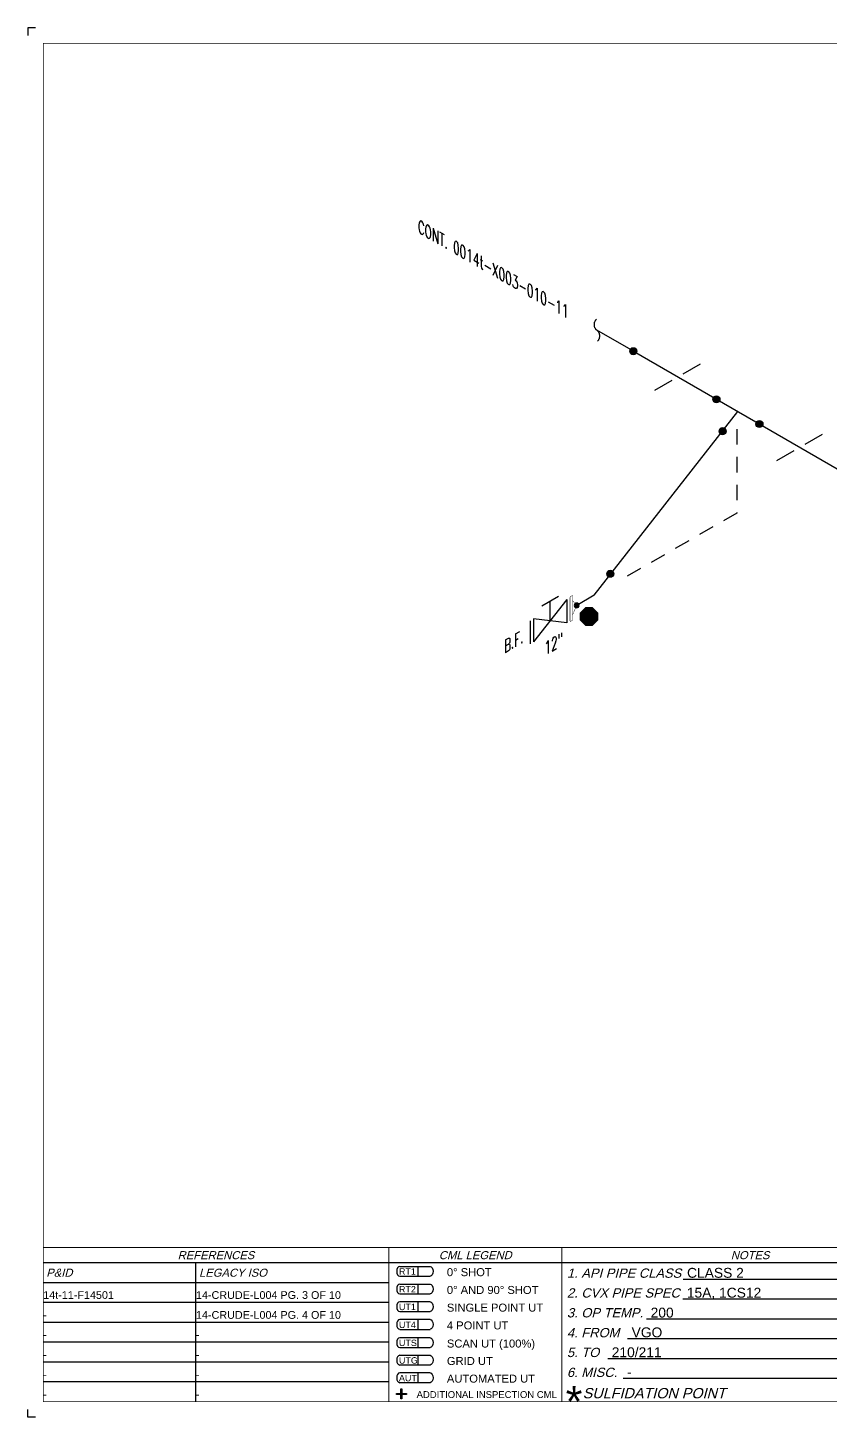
# Model space of a CAD drawing. Header units: inches. Extents: x 0.1 to 17.4, y 0.1 to 11.4.
# Drawn here: x 0.12 to 6.62, y 0.12 to 11.37 of the extents above; entities that cross this region are included whole.
import ezdxf
from ezdxf.enums import TextEntityAlignment as Align

# ---------------------------------------------------------------- set-up
doc = ezdxf.new("R2010")
doc.units = ezdxf.units.IN
doc.header["$MEASUREMENT"] = 0
doc.linetypes.add('HIDDEN2', pattern=[0.1875, 0.125, -0.0625])
for name, color, linetype in [('3', 1, 'Continuous'), ('BORDER', 3, 'Continuous'), ('BORDERTEXT', 7, 'Continuous'), ('COMP', 1, 'Continuous'), ('Continuation', 7, 'Continuous'), ('FITTINGS', 4, 'Continuous'), ('PART_PCML', 7, 'Continuous'), ('PIPE-ANNO', 150, 'HIDDEN2'), ('TEXT', 7, 'Continuous'), ('UNAS.PIPE', 251, 'Continuous'), ('WELD POINTS', 41, 'Continuous'), ('Welds', 7, 'Continuous')]:
    doc.layers.add(name, color=color, linetype=linetype)
doc.layers.add('PIPE', color=7, linetype='Continuous', lineweight=30)
doc.styles.add('FEASStandard', font='arial.ttf')
doc.styles.add('PART_Standard', font='romans', dxfattribs={"width": 0.8, "height": 0.09})
doc.styles.add('Richmond', font='arial.ttf')
doc.styles.add('SIMPLEX', font='ROMANS')

# ---------------------------------------------------------------- blocks, each defined once
blk = doc.blocks.new('Border')
h = blk.add_hatch(color=256)
h.dxf.hatch_style = 1
h.paths.add_polyline_path([(3.147, 0.317), (3.11, 0.317), (3.11, 0.31), (3.147, 0.31), (3.147, 0.273), (3.154, 0.273), (3.154, 0.31), (3.191, 0.31), (3.191, 0.317), (3.154, 0.317), (3.154, 0.354), (3.147, 0.354)])
blk.add_line((5.432, 1.244), (7.435, 1.244))
for points in [[(5.43, 1.083), (7.435, 1.083)], [(5.136, 0.922), (7.435, 0.922)], [(4.982, 0.762), (7.435, 0.762)], [(4.822, 0.601), (7.435, 0.601)], [(3.147, 0.317), (3.147, 0.354), (3.154, 0.354), (3.154, 0.317)], [(4.947, 0.44), (7.435, 0.44)], [(3.147, 0.31), (3.11, 0.31), (3.11, 0.317), (3.147, 0.317)], [(3.154, 0.31), (3.154, 0.273), (3.147, 0.273), (3.147, 0.31)], [(3.154, 0.317), (3.191, 0.317), (3.191, 0.31), (3.154, 0.31)]]:
    blk.add_lwpolyline(points)
at = {"layer": 'BORDER'}
for p, q in [((7.5, 1.375), (0.25, 1.375)), ((1.487, 0.25), (1.487, 1.375)), ((1.487, 1.214), (0.25, 1.214)), ((3.048, 1.214), (1.487, 1.214)), ((1.487, 1.054), (0.25, 1.054)), ((3.048, 1.054), (1.487, 1.054)), ((1.487, 0.893), (0.25, 0.893)), ((3.048, 0.893), (1.487, 0.893)), ((1.487, 0.732), (0.25, 0.732)), ((3.048, 0.732), (1.487, 0.732)), ((1.487, 0.571), (0.25, 0.571)), ((3.048, 0.571), (1.487, 0.571)), ((1.487, 0.411), (0.25, 0.411)), ((3.048, 0.411), (1.487, 0.411))]:
    blk.add_line(p, q, dxfattribs=at)
at = {"layer": 'BORDER', "const_width": 0.005}
blk.add_lwpolyline([(0.25, 0.25), (17.25, 0.25), (17.25, 11.25), (0.25, 11.25)], close=True, dxfattribs=at)
at = {"layer": 'BORDER', "const_width": 0.00833}
for points in [[(17.25, 1.5), (0.25, 1.5)], [(3.048, 0.25), (3.048, 1.5)], [(4.45, 0.25), (4.45, 1.5)]]:
    blk.add_lwpolyline(points, dxfattribs=at)
at = {"layer": 'BORDERTEXT', "color": 7, "linetype": 'Continuous'}
for p, q in [((3.137, 1.346), (3.383, 1.346)), ((3.137, 1.267), (3.383, 1.267)), ((3.137, 1.202), (3.383, 1.202)), ((3.137, 1.123), (3.383, 1.123))]:
    blk.add_line(p, q, dxfattribs=at)
at = {"layer": 'BORDERTEXT'}
for p, q in [((3.283, 1.346), (3.283, 1.267)), ((3.283, 1.202), (3.283, 1.123)), ((3.283, 1.059), (3.283, 0.98)), ((3.283, 1.059), (3.283, 0.98)), ((3.283, 0.915), (3.283, 0.836)), ((3.283, 0.915), (3.283, 0.836)), ((3.283, 0.768), (3.283, 0.689)), ((3.283, 0.768), (3.283, 0.689)), ((3.283, 0.626), (3.283, 0.548)), ((3.283, 0.626), (3.283, 0.548)), ((3.283, 0.483), (3.283, 0.405)), ((3.283, 0.483), (3.283, 0.405))]:
    blk.add_line(p, q, dxfattribs=at)
at = {"layer": 'BORDERTEXT', "color": 7}
for p, q in [((3.383, 1.059), (3.137, 1.059)), ((3.137, 0.98), (3.383, 0.98)), ((3.383, 0.915), (3.137, 0.915)), ((3.137, 0.836), (3.383, 0.836)), ((3.383, 0.768), (3.137, 0.768)), ((3.137, 0.689), (3.383, 0.689)), ((3.383, 0.626), (3.137, 0.626)), ((3.137, 0.548), (3.383, 0.548)), ((3.383, 0.483), (3.137, 0.483)), ((3.137, 0.405), (3.383, 0.405))]:
    blk.add_line(p, q, dxfattribs=at)
at = {"layer": 'BORDERTEXT'}
for centre in [(3.137, 1.307), (3.137, 1.163), (3.137, 1.02), (3.137, 0.876), (3.137, 0.729), (3.137, 0.587), (3.137, 0.444)]:
    blk.add_ellipse(centre, major_axis=(0, -0.0394), ratio=0.624439, start_param=3.141593, end_param=6.283185, dxfattribs=at)
at = {"layer": 'BORDERTEXT', "extrusion": (0, 0, -1)}
for centre in [(3.383, 1.307), (3.383, 1.163), (3.383, 1.02), (3.383, 0.876), (3.383, 0.729), (3.383, 0.587), (3.383, 0.444)]:
    blk.add_ellipse(centre, major_axis=(0, -0.0394), ratio=0.624439, start_param=3.141593, end_param=6.283185, dxfattribs=at)
at = {"layer": 'BORDERTEXT', "style": 'FEASStandard', "oblique": 15}
for s, p in [('REFERENCES', (1.649, 1.437)), ('CML LEGEND', (3.749, 1.437)), ('NOTES', (5.975, 1.437))]:
    blk.add_text(s, height=0.065, dxfattribs=at).set_placement(p, align=Align.MIDDLE)
for s, p in [('P&ID', (0.275, 1.295)), ('LEGACY ISO', (1.512, 1.295))]:
    blk.add_text(s, height=0.065, dxfattribs=at).set_placement(p, align=Align.MIDDLE_LEFT)
at = {"layer": 'BORDERTEXT', "style": 'FEASStandard'}
for s, height, p in [('RT1', 0.0518, (3.131, 1.279)), ('0%%D SHOT', 0.0648, (3.519, 1.267)), ('RT2', 0.0518, (3.131, 1.135)), ('0%%D AND 90%%D SHOT', 0.0648, (3.519, 1.123)), ('UT1', 0.0518, (3.131, 0.992)), ('SINGLE POINT UT', 0.0648, (3.519, 0.98)), ('4 POINT UT', 0.0648, (3.519, 0.836)), ('UT4', 0.0518, (3.131, 0.847)), ('UTS', 0.0518, (3.131, 0.701)), ('SCAN UT (100%%%)', 0.0648, (3.519, 0.689)), ('UTG', 0.0518, (3.131, 0.559)), ('GRID UT', 0.0648, (3.519, 0.548)), ('AUT', 0.0518, (3.131, 0.416)), ('AUTOMATED UT', 0.0648, (3.519, 0.405)), ('ADDITIONAL INSPECTION CML', 0.055, (3.274, 0.281))]:
    blk.add_text(s, height=height, dxfattribs=at).set_placement(p)
at = {"layer": 'BORDERTEXT', "style": 'FEASStandard', "oblique": 15}
for s, height, p in [('1. API PIPE CLASS', 0.075, (4.491, 1.254)), ('2. CVX PIPE SPEC', 0.075, (4.491, 1.094)), ('3. OP TEMP.', 0.075, (4.491, 0.933)), ('4. FROM ', 0.075, (4.491, 0.772)), ('5. TO ', 0.075, (4.491, 0.612)), ('6. MISC. ', 0.075, (4.491, 0.451)), ('SULFIDATION POINT', 0.08333, (4.619, 0.278))]:
    blk.add_text(s, height=height, dxfattribs=at).set_placement(p)
at = {"layer": 'BORDERTEXT', "insert": (4.481, 0.378), "char_height": 0.25, "attachment_point": 1, "style": 'FEASStandard'}
blk.add_mtext('*', dxfattribs=at)
blk = doc.blocks.new('BORDER TEXT')
at = {"layer": 'BORDERTEXT'}
for tag, p, height, style in [('API_PIPE_CLASS', (5.464, 1.254), 0.08, 'Richmond'), ('MATERIAL1', (12.263, 1.211), 0.08, 'Richmond'), ('P&ID_#1', (0.25, 1.083), 0.0625, 'FEASStandard'), ('LINE_#1', (1.487, 1.083), 0.0625, 'FEASStandard'), ('CVX_PIPE_SPEC', (5.462, 1.093), 0.08, 'Richmond'), ('OP_TEMP', (5.169, 0.932), 0.08, 'Richmond'), ('MATERIAL2', (12.263, 1.04), 0.08, 'Richmond'), ('P&ID_#2', (0.25, 0.922), 0.0625, 'FEASStandard'), ('LINE_#2', (1.487, 0.922), 0.0625, 'FEASStandard'), ('MATERIAL3', (12.263, 0.868), 0.08, 'Richmond'), ('P&ID_#3', (0.25, 0.762), 0.0625, 'FEASStandard'), ('LINE_#3', (1.487, 0.762), 0.0625, 'FEASStandard'), ('FROM', (5.015, 0.772), 0.08, 'Richmond'), ('TO', (4.854, 0.611), 0.08, 'Richmond'), ('MATERIAL4', (12.263, 0.696), 0.08, 'Richmond'), ('P&ID_#4', (0.25, 0.601), 0.0625, 'FEASStandard'), ('LINE_#4', (1.487, 0.601), 0.0625, 'FEASStandard'), ('MATERIAL5', (12.263, 0.525), 0.08, 'Richmond'), ('P&ID_#5', (0.25, 0.44), 0.0625, 'FEASStandard'), ('LINE_#5', (1.487, 0.44), 0.0625, 'FEASStandard'), ('MISC', (4.979, 0.451), 0.08, 'Richmond'), ('INSULATION', (12.928, 0.414), 0.0625, 'FEASStandard'), ('P&ID_#6', (0.25, 0.28), 0.0625, 'FEASStandard'), ('LINE_#6', (1.487, 0.28), 0.0625, 'FEASStandard'), ('PWHT', (12.928, 0.281), 0.0625, 'FEASStandard')]:
    blk.add_attdef(tag, p, '', height=height, dxfattribs=dict(at, style=style))
at = {"layer": 'BORDERTEXT', "style": 'FEASStandard'}
for tag, p in [('DR.BY', (11.075, 0.562)), ('DR.BY_DATE', (11.95, 0.562)), ('CHK_BY', (11.075, 0.354)), ('CHK._BY_DATE', (11.95, 0.354))]:
    blk.add_attdef(tag, text='', height=0.1, dxfattribs=at).set_placement(p, align=Align.MIDDLE_CENTER)
at = {"layer": 'BORDERTEXT', "style": 'PART_Standard', "width": 0.8}
for tag, p in [('PLANT_NUMBER', (13.938, 0.384)), ('SYSTEM_NUMBER', (14.812, 0.384)), ('CIRCUIT_NUMBER', (15.688, 0.384)), ('SHEET_NUMBER', (16.5, 0.384)), ('REVISION', (17.062, 0.384))]:
    blk.add_attdef(tag, text='', height=0.15, dxfattribs=at).set_placement(p, align=Align.MIDDLE_CENTER)
blk = doc.blocks.new('2_WELD_SINGLE_00')
at = {"linetype": 'ByBlock', "lineweight": -2}
h = blk.add_hatch(color=0, dxfattribs=at)
edge = h.paths.add_edge_path()
edge.add_arc((0, 0), 0.0286, 0, 360)
at = {"color": 0, "linetype": 'ByBlock', "lineweight": -2}
blk.add_circle((0, 0), 0.0286, dxfattribs=at)
blk = doc.blocks.new('1_Cont_330')
at = {"layer": 'Continuation', "style": 'PART_Standard', "oblique": 330, "width": 0.8}
blk.add_attdef('CONT.', (0, 0), '', height=0.09, rotation=330, dxfattribs=at)
blk = doc.blocks.new('1_BREAK-PIPE_PIPE_00')
at = {"color": 0, "linetype": 'ByBlock', "lineweight": -2}
for centre, major_axis in [((0.03, -0.092), (0, 0.101)), ((-0.03, 0.092), (0, -0.101))]:
    blk.add_ellipse(centre, major_axis=major_axis, ratio=0.711978, start_param=0.427466, end_param=3.141593, dxfattribs=at)
blk = doc.blocks.new('1_Tilde_00')
at = {"layer": 'PIPE-ANNO', "xscale": -0.5000000000000001, "yscale": 0.5, "zscale": 0.5}
blk.add_blockref('1_BREAK-PIPE_PIPE_00', (0, 0), dxfattribs=at)
blk = doc.blocks.new('3_VALVE_FLANGE_GATE_30')
at = {"color": 0, "linetype": 'ByBlock', "lineweight": -2}
blk.add_wipeout([(-0.162, -0.187), (-0.135, -0.172), (0, 0), (0.135, -0.016), (0.162, 0), (0.162, 0.187), (0.135, 0.172), (0, 0), (-0.135, 0.016), (-0.162, 0)], dxfattribs=at)
for p, q in [((0.135, 0.172), (-0.135, -0.172)), ((0.068, 0.195), (-0.068, 0.117)), ((0, 0), (0, 0.156)), ((0.135, 0.172), (0.135, -0.016)), ((0.162, 0.187), (0.162, 0)), ((-0.162, 0), (-0.162, -0.187)), ((-0.135, 0.016), (-0.135, -0.172)), ((0.135, -0.016), (-0.135, 0.016))]:
    blk.add_line(p, q, dxfattribs=at)
blk = doc.blocks.new('AM9A04')
at = {"linetype": 'Continuous', "const_width": 0.01}
blk.add_lwpolyline([(0, -0.289), (0, 0.289), (-0.05, 0.318), (-0.05, -0.26)], close=True, dxfattribs=at)
at = {"const_width": 0.01}
blk.add_lwpolyline([(-0.05, -0.144), (-0.15, 0.087), (-0.05, 0.202)], dxfattribs=at)
blk = doc.blocks.new('A09')
at = {"layer": 'Welds'}
h = blk.add_hatch(color=256, dxfattribs=at)
h.dxf.hatch_style = 1
h.paths.add_polyline_path([(-0.03, 0, 1), (0.03, 0, 1)])
blk.add_circle((0, 0), 0.03, dxfattribs=at)
blk = doc.blocks.new('*U82')
blk.add_wipeout([(0.052, -0.03), (0.017, -0.07), (0.017, -0.11), (0, -0.1), (0, 0.1), (0.017, 0.09), (0.017, 0.05)]).dxf.layer = 'COMP'
at = {"layer": '3', "xscale": 0.65, "yscale": 0.65, "zscale": 0.65}
blk.add_blockref('A09', (0.052, -0.03), dxfattribs=at)
at = {"layer": 'COMP', "xscale": 0.3466300616258731, "yscale": 0.3466300616258731, "zscale": 0.3466300616258731, "rotation": 180}
blk.add_blockref('AM9A04', (0, 0), dxfattribs=at)
blk = doc.blocks.new('1_Text_30')
at = {"layer": 'TEXT', "style": 'PART_Standard', "oblique": 30, "width": 0.8}
blk.add_attdef('TEXT', (0, 0), '', height=0.09, rotation=30, dxfattribs=at)
blk = doc.blocks.new('*U85')
at = {"layer": 'WELD POINTS'}
for p, rotation in [((-0.174, 0.1), 59.99999999999959), ((0.174, -0.1), 150), ((-0.124, -0.158), 321.9471885815316)]:
    blk.add_blockref('2_WELD_SINGLE_00', p, dxfattribs=dict(at, rotation=rotation))
blk = doc.blocks.new('4_SUPPORT_I-BEAM_30')
at = {"color": 0, "linetype": 'ByBlock', "lineweight": -2}
for p, q in [((-0.044, 0.025), (-0.186, 0.107)), ((0.186, -0.107), (0.044, -0.025))]:
    blk.add_line(p, q, dxfattribs=at)
blk = doc.blocks.new('PART_PCML')
blk.add_hatch(color=0).paths.add_polyline_path([(-0.07, -0.029), (-0.029, -0.07), (0.029, -0.07), (0.07, -0.029), (0.07, 0.029), (0.029, 0.07), (-0.029, 0.07), (-0.07, 0.029)])
at = {"color": 7, "const_width": 0.009}
blk.add_lwpolyline([(-0.07, 0.029), (-0.029, 0.07), (0.029, 0.07), (0.07, 0.029), (0.07, -0.029), (0.029, -0.07), (-0.029, -0.07), (-0.07, -0.029), (-0.07, 0.029), (-0.029, 0.07)], dxfattribs=at)
at = {"color": 18, "true_color": 0x000000}
blk.add_lwpolyline([(-0.029, 0.07), (-0.07, 0.029), (-0.07, -0.029), (-0.029, -0.07), (0.029, -0.07), (0.07, -0.029), (0.07, 0.029), (0.029, 0.07)], close=True, dxfattribs=at)
at = {"color": 7, "true_color": 0xffffff, "style": 'SIMPLEX', "width": 0.8, "flags": 1}
for tag, p in [('CIRCUIT', (-0.094, 0.089)), ('DM', (-0.053, -0.133)), ('TYPE', (-0.075, -0.204))]:
    blk.add_attdef(tag, p, '', height=0.0586, dxfattribs=at)
at = {"color": 7, "true_color": 0xffffff, "style": 'SIMPLEX', "width": 0.8}
blk.add_attdef('DMDISP', text='', height=0.0586, dxfattribs=at).set_placement((0, 0), align=Align.MIDDLE_CENTER)

msp = doc.modelspace()

# ---------------------------------------------------------------- linework, layer by layer
for p, q in [((0.125, 11.375), (0.125, 11.312)), ((0.187, 11.375), (0.125, 11.375)), ((0.125, 0.125), (0.125, 0.187)), ((0.187, 0.125), (0.125, 0.125))]:
    msp.add_line(p, q)
at = {"layer": 'PIPE'}
for p, q in [((5.029, 8.756), (12.478, 4.455)), ((4.712, 6.78), (5.876, 8.267)), ((4.712, 6.78), (4.57, 6.698))]:
    msp.add_line(p, q, dxfattribs=at)
at = {"layer": 'PIPE-ANNO'}
for p, q in [((5.867, 8.125), (5.867, 7.446)), ((5.867, 7.446), (4.933, 6.907))]:
    msp.add_line(p, q, dxfattribs=at)
at = {"layer": 'UNAS.PIPE'}
msp.add_line((5.029, 8.756), (4.734, 8.926), dxfattribs=at)

# ---------------------------------------------------------------- block references
at = {"rotation": 180}
msp.add_blockref('1_Tilde_00', (4.734, 8.926), dxfattribs=at)
at = {"layer": 'BORDER'}
msp.add_blockref('Border', (0, 0), dxfattribs=at)
at = {"layer": 'BORDERTEXT'}
ref = msp.add_blockref('BORDER TEXT', (0, 0), dxfattribs=at)
ref.add_attrib('MISC', '-', (4.979, 0.451), dxfattribs={"height": 0.08, "style": 'Richmond'})
ref.add_attrib('TO', '210/211', (4.854, 0.611), dxfattribs={"height": 0.08, "style": 'Richmond'})
ref.add_attrib('FROM', 'VGO', (5.015, 0.772), dxfattribs={"height": 0.08, "style": 'Richmond'})
ref.add_attrib('OP_TEMP', '200', (5.169, 0.932), dxfattribs={"height": 0.08, "style": 'Richmond'})
ref.add_attrib('CVX_PIPE_SPEC', '15A, 1CS12', (5.462, 1.093), dxfattribs={"height": 0.08, "style": 'Richmond'})
ref.add_attrib('API_PIPE_CLASS', 'CLASS 2', (5.464, 1.254), dxfattribs={"height": 0.08, "style": 'Richmond'})
ref.add_attrib('LINE_#6', '-', (1.487, 0.28), dxfattribs={"height": 0.0625, "style": 'FEASStandard'})
ref.add_attrib('LINE_#5', '-', (1.487, 0.44), dxfattribs={"height": 0.0625, "style": 'FEASStandard'})
ref.add_attrib('LINE_#4', '-', (1.487, 0.601), dxfattribs={"height": 0.0625, "style": 'FEASStandard'})
ref.add_attrib('LINE_#3', '-', (1.487, 0.762), dxfattribs={"height": 0.0625, "style": 'FEASStandard'})
ref.add_attrib('LINE_#2', '14-CRUDE-L004 PG. 4 OF 10', (1.487, 0.922), dxfattribs={"height": 0.0625, "style": 'FEASStandard'})
ref.add_attrib('LINE_#1', '14-CRUDE-L004 PG. 3 OF 10', (1.487, 1.083), dxfattribs={"height": 0.0625, "style": 'FEASStandard'})
ref.add_attrib('P&ID_#6', '-', (0.25, 0.28), dxfattribs={"height": 0.0625, "style": 'FEASStandard'})
ref.add_attrib('P&ID_#5', '-', (0.25, 0.44), dxfattribs={"height": 0.0625, "style": 'FEASStandard'})
ref.add_attrib('P&ID_#4', '-', (0.25, 0.601), dxfattribs={"height": 0.0625, "style": 'FEASStandard'})
ref.add_attrib('P&ID_#3', '-', (0.25, 0.762), dxfattribs={"height": 0.0625, "style": 'FEASStandard'})
ref.add_attrib('P&ID_#2', '-', (0.25, 0.922), dxfattribs={"height": 0.0625, "style": 'FEASStandard'})
ref.add_attrib('P&ID_#1', '14t-11-F14501', (0.25, 1.083), dxfattribs={"height": 0.0625, "style": 'FEASStandard'})
at = {"layer": 'Continuation'}
msp.add_blockref('1_Cont_330', (3.283, 9.721), dxfattribs=at).add_auto_attribs({'CONT.': 'CONT. 0014t-X003-010-11'})
at = {"layer": 'FITTINGS', "xscale": -1}
for p in [(5.388, 8.548), (6.376, 7.978)]:
    msp.add_blockref('4_SUPPORT_I-BEAM_30', p, dxfattribs=at)
at = {"layer": 'TEXT'}
msp.add_blockref('1_Text_30', (3.982, 6.309), dxfattribs=at).add_auto_attribs({'TEXT': 'B.F.'})
at = {"layer": 'UNAS.PIPE'}
msp.add_blockref('2_WELD_SINGLE_00', (5.029, 8.756), dxfattribs=at)
at = {"layer": 'WELD POINTS'}
for name, p in [('*U85', (5.876, 8.267)), ('2_WELD_SINGLE_00', (4.842, 6.954))]:
    msp.add_blockref(name, p, dxfattribs=at)

# ---------------------------------------------------------------- next in the draw order: block references
at = {"layer": 'FITTINGS'}
msp.add_blockref('3_VALVE_FLANGE_GATE_30', (4.356, 6.574), dxfattribs=at)

# ---------------------------------------------------------------- next in the draw order: block references
at = {"layer": 'COMP', "ltscale": 0.65, "xscale": -1, "rotation": 180}
msp.add_blockref('*U82', (4.518, 6.668), dxfattribs=at)
at = {"layer": 'TEXT'}
msp.add_blockref('1_Text_30', (4.309, 6.293), dxfattribs=at).add_auto_attribs({'TEXT': '12"'})

# ---------------------------------------------------------------- next in the draw order: block references
at = {"layer": 'PART_PCML', "color": 13}
msp.add_blockref('PART_PCML', (4.67, 6.608), dxfattribs=at).add_auto_attribs({'DMDISP': '85A'})

doc.saveas('drawing.dxf')
